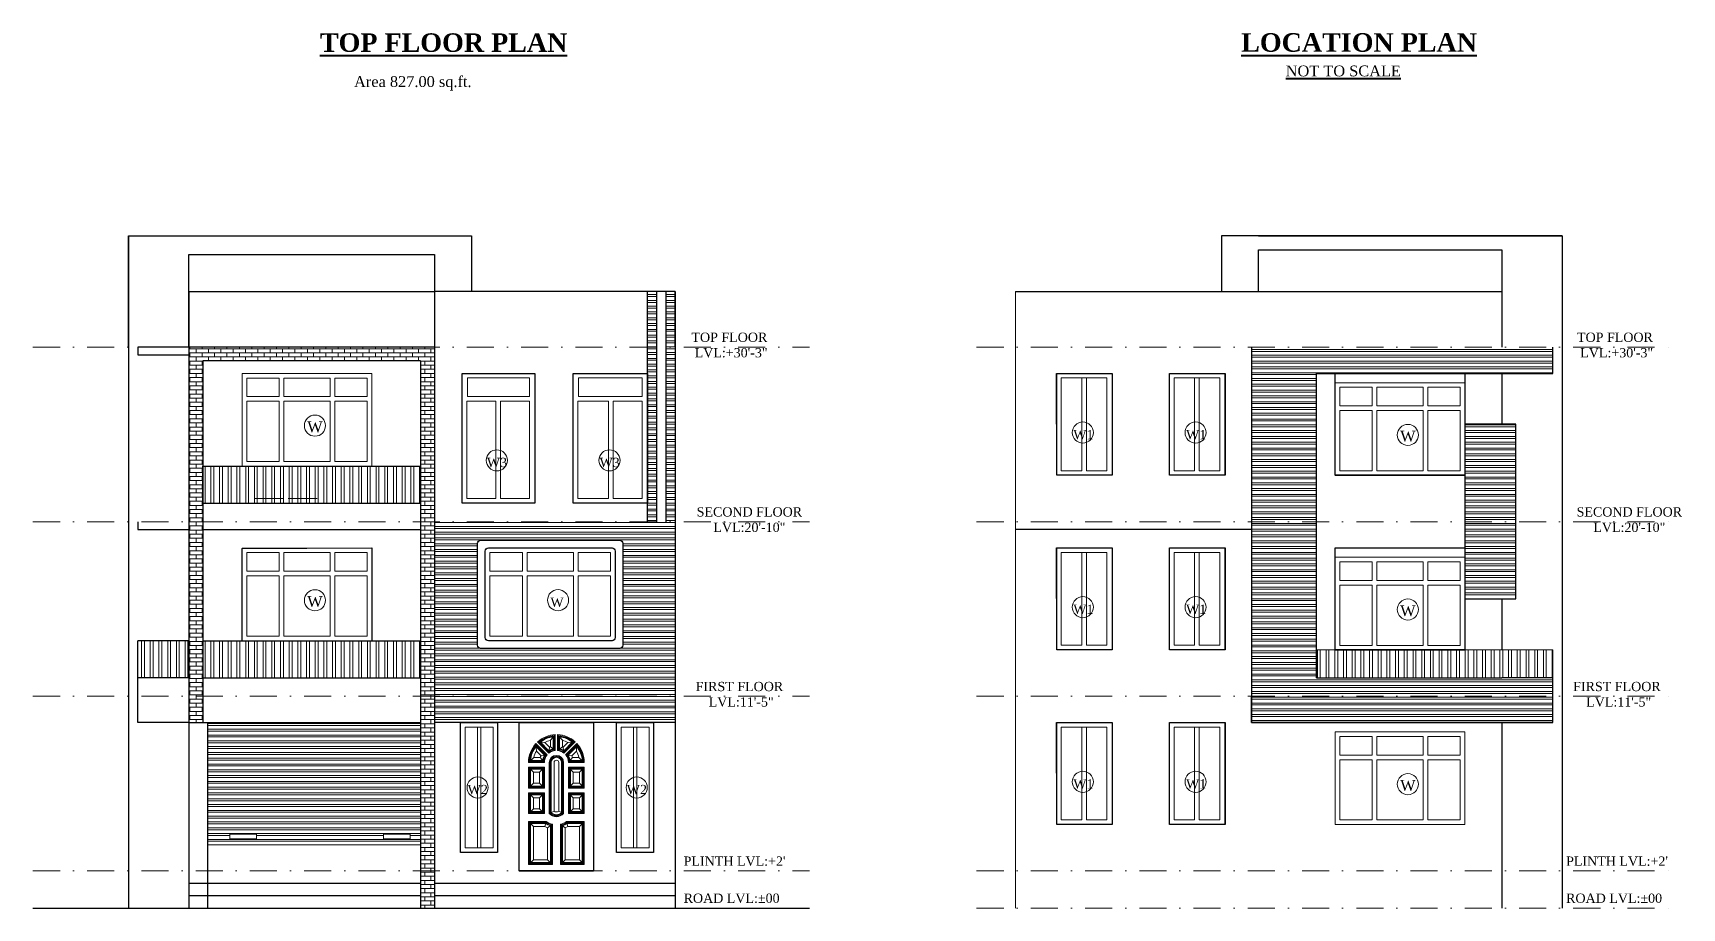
# Model space of a CAD drawing. Header units: inches. Extents: x 897 to 49934, y -34925 to -18564.
# Drawn here: x 18083 to 19150, y -24533 to -23966 of the extents above; entities that cross this region are included whole.
import ezdxf

# ---------------------------------------------------------------- set-up
doc = ezdxf.new("R2010")
doc.units = ezdxf.units.IN
doc.header["$LTSCALE"] = 35
doc.header["$MEASUREMENT"] = 0
doc.linetypes.add('DASHDOTX2', pattern=[2, 1, -0.5, 0, -0.5])
for name, color, linetype, lineweight in [('SES- Door&Window', 21, 'Continuous', 15), ('SES-CENTRE', 8, 'DASHDOTX2', 13), ('SES-DIMENSION', 142, 'Continuous', 13), ('SES-Elevation', 4, 'Continuous', 15), ('SES-HACTH', 8, 'Continuous', 13), ('SES-TEXT', 3, 'Continuous', 20), ('SES-TitleText', 7, 'Continuous', 40), ('SES-Wall Plan', 6, 'Continuous', 30)]:
    doc.layers.add(name, color=color, linetype=linetype, lineweight=lineweight)
doc.styles.add('7 INCH', font='times.ttf', dxfattribs={"height": 7})
doc.styles.add('SES-ARAIL', font='times.ttf', dxfattribs={"height": 6})
doc.styles.add('SES-Title Text', font='times.ttf', dxfattribs={"height": 10})
pattern_1 = [(180, (7445.0086, 4222.4483), (-7e-16, -3.75), []), (180, (7443.7586, 4223.6983), (-7e-16, -3.75), [])]
pattern_2 = [(180, (-991.215, 642.983), (-7e-16, -3.75), []), (180, (-992.465, 644.233), (-7e-16, -3.75), [])]

# ---------------------------------------------------------------- blocks, each defined once
blk = doc.blocks.new('w')
at = {"layer": 'SES-Elevation', "linetype": 'Continuous'}
blk.add_lwpolyline([(19209.8, -25311.3), (19293.8, -25311.3), (19293.8, -25251.3), (19209.8, -25251.3)], close=True, dxfattribs=at)
at = {"layer": 'SES-Elevation'}
blk.add_circle((19256.9, -25285.1), 6.83, dxfattribs=at)
at = {"layer": 'SES-HACTH', "linetype": 'Continuous'}
for p, q in [((19233.8, -25254.3), (19212.8, -25254.3)), ((19212.8, -25254.3), (19212.8, -25266.3)), ((19233.8, -25254.3), (19233.8, -25266.3)), ((19266.8, -25254.3), (19236.8, -25254.3)), ((19236.8, -25254.3), (19236.8, -25266.3)), ((19266.8, -25254.3), (19266.8, -25266.3)), ((19290.8, -25254.3), (19269.8, -25254.3)), ((19269.8, -25254.3), (19269.8, -25266.3)), ((19290.8, -25266.3), (19290.8, -25254.3)), ((19233.8, -25266.3), (19212.8, -25266.3)), ((19266.8, -25266.3), (19236.8, -25266.3)), ((19290.8, -25266.3), (19269.8, -25266.3)), ((19233.8, -25269.3), (19212.8, -25269.3)), ((19212.8, -25269.3), (19212.8, -25308.3)), ((19233.8, -25269.3), (19233.8, -25308.3)), ((19266.8, -25269.3), (19236.8, -25269.3)), ((19236.8, -25269.3), (19236.8, -25308.3)), ((19266.8, -25269.3), (19266.8, -25308.3)), ((19290.8, -25269.3), (19269.8, -25269.3)), ((19269.8, -25269.3), (19269.8, -25308.3)), ((19290.8, -25308.3), (19290.8, -25269.3)), ((19212.8, -25308.3), (19233.8, -25308.3)), ((19236.8, -25308.3), (19266.8, -25308.3)), ((19269.8, -25308.3), (19290.8, -25308.3))]:
    blk.add_line(p, q, dxfattribs=at)
at = {"layer": 'SES-TEXT', "ltscale": 2, "style": '7 INCH'}
blk.add_text('W', height=7, dxfattribs=at).set_placement((19251.9, -25289.4))
blk = doc.blocks.new('Puerta en elevacion con vidrio detallada')
for p, q in [((39.655, 35.906), (39.655, 34.045)), ((39.655, 35.906), (40.585, 35.906)), ((40.585, 34.045), (40.585, 35.905)), ((40.003, 35.501), (39.862, 35.643)), ((39.869, 35.549), (39.862, 35.643)), ((40.003, 35.501), (39.862, 35.642)), ((39.99, 35.5), (39.862, 35.628)), ((39.977, 35.499), (39.863, 35.613)), ((39.971, 35.498), (39.863, 35.605)), ((40.025, 35.522), (39.883, 35.664)), ((39.976, 35.657), (39.883, 35.664)), ((39.883, 35.664), (40.025, 35.522)), ((39.898, 35.663), (40.026, 35.535)), ((39.912, 35.662), (40.027, 35.548)), ((39.92, 35.662), (40.027, 35.554)), ((39.976, 35.657), (40.034, 35.599)), ((40.034, 35.599), (40.025, 35.522)), ((40.044, 35.685), (40.105, 35.755)), ((40.044, 35.603), (40.044, 35.685)), ((40.044, 35.603), (40.105, 35.555)), ((40.08, 35.576), (40.08, 35.728)), ((40.085, 35.572), (40.085, 35.734)), ((40.095, 35.564), (40.095, 35.745)), ((40.105, 35.555), (40.105, 35.756)), ((40.105, 35.555), (40.105, 35.755)), ((40.135, 35.555), (40.135, 35.756)), ((40.135, 35.555), (40.135, 35.756)), ((40.196, 35.685), (40.135, 35.755)), ((40.196, 35.603), (40.135, 35.555)), ((40.145, 35.564), (40.145, 35.745)), ((40.155, 35.572), (40.155, 35.734)), ((40.16, 35.576), (40.16, 35.728)), ((40.196, 35.603), (40.196, 35.685)), ((40.263, 35.657), (40.205, 35.599)), ((40.205, 35.599), (40.215, 35.522)), ((40.319, 35.662), (40.212, 35.554)), ((40.327, 35.662), (40.212, 35.548)), ((40.342, 35.663), (40.214, 35.535)), ((40.215, 35.522), (40.356, 35.664)), ((40.236, 35.501), (40.378, 35.643)), ((40.236, 35.501), (40.378, 35.643)), ((40.236, 35.501), (40.377, 35.642)), ((40.249, 35.5), (40.377, 35.628)), ((40.262, 35.499), (40.376, 35.613)), ((40.263, 35.657), (40.356, 35.664)), ((40.268, 35.498), (40.376, 35.605)), ((40.371, 35.549), (40.378, 35.643)), ((39.837, 35.467), (39.77, 35.406)), ((39.77, 35.406), (39.97, 35.406)), ((39.77, 35.406), (39.97, 35.406)), ((39.78, 35.416), (39.96, 35.416)), ((39.79, 35.426), (39.951, 35.426)), ((39.796, 35.431), (39.946, 35.431)), ((39.837, 35.467), (39.918, 35.467)), ((39.927, 35.491), (39.869, 35.549)), ((39.918, 35.467), (39.97, 35.406)), ((39.927, 35.491), (40.003, 35.501)), ((40.03, 35.406), (40.03, 34.766)), ((40.03, 35.406), (40.03, 34.766)), ((40.04, 35.406), (40.04, 34.77)), ((40.05, 35.406), (40.05, 34.774)), ((40.055, 35.406), (40.055, 34.776)), ((40.091, 35.406), (40.091, 34.794)), ((40.149, 34.794), (40.149, 35.406)), ((40.185, 34.776), (40.185, 35.406)), ((40.19, 34.774), (40.19, 35.406)), ((40.2, 34.77), (40.2, 35.406)), ((40.21, 35.406), (40.21, 34.766)), ((40.21, 34.766), (40.21, 35.406)), ((40.313, 35.491), (40.236, 35.501)), ((40.322, 35.467), (40.27, 35.406)), ((40.27, 35.406), (40.47, 35.406)), ((40.47, 35.406), (40.27, 35.406)), ((40.47, 35.406), (40.27, 35.406)), ((40.459, 35.416), (40.279, 35.416)), ((40.449, 35.426), (40.288, 35.426)), ((40.444, 35.431), (40.293, 35.431)), ((40.313, 35.491), (40.371, 35.549)), ((40.402, 35.467), (40.322, 35.467)), ((40.402, 35.467), (40.47, 35.406)), ((39.77, 35.346), (39.97, 35.346)), ((39.77, 35.346), (39.77, 35.086)), ((39.831, 35.285), (39.77, 35.346)), ((39.97, 35.346), (39.77, 35.346)), ((39.77, 35.086), (39.77, 35.346)), ((39.77, 35.346), (39.97, 35.346)), ((39.77, 35.086), (39.77, 35.346)), ((39.78, 35.336), (39.96, 35.336)), ((39.78, 35.096), (39.78, 35.336)), ((39.79, 35.326), (39.95, 35.326)), ((39.79, 35.106), (39.79, 35.326)), ((39.795, 35.321), (39.945, 35.321)), ((39.795, 35.111), (39.795, 35.321)), ((39.831, 35.285), (39.909, 35.285)), ((39.831, 35.147), (39.831, 35.285)), ((39.909, 35.285), (39.97, 35.346)), ((39.909, 35.285), (39.909, 35.147)), ((39.945, 35.321), (39.945, 35.111)), ((39.95, 35.326), (39.95, 35.106)), ((39.96, 35.336), (39.96, 35.096)), ((39.97, 35.346), (39.97, 35.086)), ((39.97, 35.346), (39.97, 35.086)), ((39.97, 35.346), (39.97, 35.086)), ((40.27, 35.346), (40.27, 35.086)), ((40.331, 35.285), (40.27, 35.346)), ((40.27, 35.346), (40.47, 35.346)), ((40.47, 35.346), (40.27, 35.346)), ((40.27, 35.346), (40.27, 35.086)), ((40.46, 35.336), (40.28, 35.336)), ((40.28, 35.336), (40.28, 35.096)), ((40.45, 35.326), (40.29, 35.326)), ((40.29, 35.326), (40.29, 35.106)), ((40.445, 35.321), (40.295, 35.321)), ((40.295, 35.321), (40.295, 35.111)), ((40.409, 35.285), (40.331, 35.285)), ((40.331, 35.285), (40.331, 35.147)), ((40.409, 35.285), (40.47, 35.346)), ((40.409, 35.147), (40.409, 35.285)), ((40.445, 35.111), (40.445, 35.321)), ((40.45, 35.106), (40.45, 35.326)), ((40.46, 35.096), (40.46, 35.336)), ((40.47, 35.086), (40.47, 35.346)), ((40.47, 35.086), (40.47, 35.346)), ((39.831, 35.147), (39.77, 35.086)), ((39.77, 35.086), (39.97, 35.086)), ((39.97, 35.086), (39.77, 35.086)), ((39.97, 35.086), (39.77, 35.086)), ((39.77, 35.026), (39.97, 35.026)), ((39.77, 35.026), (39.77, 34.766)), ((39.77, 34.766), (39.77, 35.026)), ((39.97, 35.026), (39.77, 35.026)), ((39.831, 34.965), (39.77, 35.026)), ((39.77, 35.026), (39.77, 34.766)), ((39.77, 35.026), (39.97, 35.026)), ((39.77, 35.026), (39.97, 35.026)), ((39.77, 34.766), (39.77, 35.026)), ((39.96, 35.096), (39.78, 35.096)), ((39.78, 35.016), (39.96, 35.016)), ((39.78, 34.776), (39.78, 35.016)), ((39.95, 35.106), (39.79, 35.106)), ((39.79, 35.006), (39.95, 35.006)), ((39.79, 34.786), (39.79, 35.006)), ((39.945, 35.111), (39.795, 35.111)), ((39.795, 35.001), (39.945, 35.001)), ((39.795, 34.791), (39.795, 35.001)), ((39.909, 35.147), (39.831, 35.147)), ((39.831, 34.965), (39.909, 34.965)), ((39.831, 34.827), (39.831, 34.965)), ((39.909, 35.147), (39.97, 35.086)), ((39.909, 34.965), (39.97, 35.026)), ((39.909, 34.965), (39.909, 34.827)), ((39.945, 35.001), (39.945, 34.791)), ((39.95, 35.006), (39.95, 34.786)), ((39.96, 35.016), (39.96, 34.776)), ((39.97, 35.026), (39.97, 34.766)), ((39.97, 35.026), (39.97, 34.766)), ((39.97, 35.026), (39.97, 34.766)), ((39.97, 35.026), (39.97, 34.766)), ((40.331, 35.147), (40.27, 35.086)), ((40.27, 35.086), (40.47, 35.086)), ((40.27, 35.086), (40.47, 35.086)), ((40.27, 35.026), (40.27, 34.766)), ((40.331, 34.965), (40.27, 35.026)), ((40.27, 35.026), (40.27, 34.766)), ((40.27, 35.026), (40.47, 35.026)), ((40.27, 35.026), (40.47, 35.026)), ((40.47, 35.026), (40.27, 35.026)), ((40.27, 35.026), (40.27, 34.766)), ((40.28, 35.096), (40.46, 35.096)), ((40.46, 35.016), (40.28, 35.016)), ((40.28, 35.016), (40.28, 34.776)), ((40.29, 35.106), (40.45, 35.106)), ((40.45, 35.006), (40.29, 35.006)), ((40.29, 35.006), (40.29, 34.786)), ((40.295, 35.111), (40.445, 35.111)), ((40.445, 35.001), (40.295, 35.001)), ((40.295, 35.001), (40.295, 34.791)), ((40.331, 35.147), (40.409, 35.147)), ((40.409, 34.965), (40.331, 34.965)), ((40.331, 34.965), (40.331, 34.827)), ((40.409, 35.147), (40.47, 35.086)), ((40.409, 34.965), (40.47, 35.026)), ((40.409, 34.827), (40.409, 34.965)), ((40.445, 34.791), (40.445, 35.001)), ((40.45, 34.786), (40.45, 35.006)), ((40.46, 34.776), (40.46, 35.016)), ((40.47, 34.766), (40.47, 35.026)), ((40.47, 34.766), (40.47, 35.026)), ((40.47, 34.766), (40.47, 35.026)), ((39.831, 34.827), (39.77, 34.766)), ((39.77, 34.766), (39.97, 34.766)), ((39.97, 34.766), (39.77, 34.766)), ((39.77, 34.766), (39.97, 34.766)), ((39.97, 34.766), (39.77, 34.766)), ((39.96, 34.776), (39.78, 34.776)), ((39.95, 34.786), (39.79, 34.786)), ((39.945, 34.791), (39.795, 34.791)), ((39.909, 34.827), (39.831, 34.827)), ((39.909, 34.827), (39.97, 34.766)), ((40.03, 34.766), (40.091, 34.794)), ((40.21, 34.766), (40.149, 34.794)), ((40.331, 34.827), (40.27, 34.766)), ((40.27, 34.766), (40.47, 34.766)), ((40.27, 34.766), (40.47, 34.766)), ((40.27, 34.766), (40.47, 34.766)), ((40.28, 34.776), (40.46, 34.776)), ((40.29, 34.786), (40.45, 34.786)), ((40.295, 34.791), (40.445, 34.791)), ((40.331, 34.827), (40.409, 34.827)), ((40.409, 34.827), (40.47, 34.766)), ((39.77, 34.666), (39.77, 34.126)), ((39.77, 34.666), (39.993, 34.666)), ((39.831, 34.605), (39.77, 34.666)), ((39.993, 34.666), (39.77, 34.666)), ((39.77, 34.666), (39.77, 34.126)), ((39.99, 34.656), (39.78, 34.656)), ((39.78, 34.656), (39.78, 34.136)), ((39.987, 34.646), (39.79, 34.646)), ((39.79, 34.646), (39.79, 34.146)), ((39.985, 34.641), (39.795, 34.641)), ((39.795, 34.641), (39.795, 34.151)), ((39.975, 34.605), (39.831, 34.605)), ((39.831, 34.605), (39.831, 34.187)), ((39.975, 34.605), (39.993, 34.666)), ((40.009, 34.587), (40.07, 34.631)), ((40.009, 34.187), (40.009, 34.587)), ((40.045, 34.151), (40.045, 34.612)), ((40.05, 34.146), (40.05, 34.616)), ((40.06, 34.136), (40.06, 34.624)), ((40.07, 34.631), (40.07, 34.126)), ((40.07, 34.126), (40.07, 34.631)), ((40.17, 34.631), (40.17, 34.126)), ((40.231, 34.587), (40.17, 34.631)), ((40.17, 34.631), (40.17, 34.126)), ((40.17, 34.126), (40.17, 34.631)), ((40.18, 34.136), (40.18, 34.624)), ((40.19, 34.146), (40.19, 34.616)), ((40.195, 34.151), (40.195, 34.612)), ((40.231, 34.187), (40.231, 34.587)), ((40.264, 34.605), (40.246, 34.666)), ((40.246, 34.666), (40.47, 34.666)), ((40.47, 34.666), (40.246, 34.666)), ((40.246, 34.666), (40.47, 34.666)), ((40.25, 34.656), (40.46, 34.656)), ((40.253, 34.646), (40.45, 34.646)), ((40.254, 34.641), (40.445, 34.641)), ((40.264, 34.605), (40.409, 34.605)), ((40.409, 34.605), (40.47, 34.666)), ((40.409, 34.605), (40.409, 34.187)), ((40.445, 34.641), (40.445, 34.151)), ((40.45, 34.646), (40.45, 34.146)), ((40.46, 34.656), (40.46, 34.136)), ((40.47, 34.126), (40.47, 34.666)), ((40.47, 34.666), (40.47, 34.126)), ((40.47, 34.666), (40.47, 34.126)), ((39.831, 34.187), (39.77, 34.126)), ((39.77, 34.126), (40.07, 34.126)), ((39.77, 34.126), (40.07, 34.126)), ((39.78, 34.136), (40.06, 34.136)), ((39.79, 34.146), (40.05, 34.146)), ((39.795, 34.151), (40.045, 34.151)), ((39.831, 34.187), (40.009, 34.187)), ((40.009, 34.187), (40.07, 34.126)), ((40.231, 34.187), (40.17, 34.126)), ((40.17, 34.126), (40.47, 34.126)), ((40.47, 34.126), (40.17, 34.126)), ((40.47, 34.126), (40.17, 34.126)), ((40.46, 34.136), (40.18, 34.136)), ((40.45, 34.146), (40.19, 34.146)), ((40.445, 34.151), (40.195, 34.151)), ((40.409, 34.187), (40.231, 34.187)), ((40.409, 34.187), (40.47, 34.126)), ((39.655, 34.045), (40.585, 34.045))]:
    blk.add_line(p, q)
for centre, radius, start, end in [((40.12, 35.406), 0.35, 137.4563, 180), ((40.12, 35.406), 0.35, 137.4563, 180), ((40.12, 35.406), 0.34, 139.2167, 178.3146), ((40.12, 35.406), 0.33, 141.0883, 176.5254), ((40.12, 35.406), 0.325, 142.0697, 175.5883), ((40.12, 35.406), 0.35, 92.4563, 132.5437), ((40.12, 35.406), 0.35, 92.4563, 132.5437), ((40.12, 35.406), 0.34, 94.2167, 130.7833), ((40.12, 35.406), 0.33, 96.0883, 128.9117), ((40.12, 35.406), 0.325, 97.0697, 127.9303), ((40.12, 35.406), 0.289, 105.2467, 119.7533), ((40.12, 35.406), 0.175, 103.213, 121.787), ((40.12, 35.406), 0.17, 101.8812, 123.1188), ((40.12, 35.406), 0.211, 111.1118, 113.8882), ((40.12, 35.406), 0.35, 47.4563, 87.5437), ((40.12, 35.406), 0.35, 47.4563, 87.5437), ((40.12, 35.406), 0.34, 49.2167, 85.7833), ((40.12, 35.406), 0.33, 51.0883, 83.9117), ((40.12, 35.406), 0.17, 56.8812, 78.1188), ((40.12, 35.406), 0.325, 52.0697, 82.9303), ((40.12, 35.406), 0.175, 58.213, 76.787), ((40.12, 35.406), 0.289, 60.2467, 74.7533), ((40.12, 35.406), 0.211, 66.1118, 68.8882), ((40.12, 35.406), 0.33, 3.4746, 38.9117), ((40.12, 35.406), 0.325, 4.4117, 37.9303), ((40.12, 35.406), 0.35, 0, 42.5437), ((40.12, 35.406), 0.35, 0, 42.5437), ((40.12, 35.406), 0.35, 0, 42.5437), ((40.12, 35.406), 0.34, 1.6854, 40.7833), ((40.12, 35.406), 0.289, 150.2467, 167.8148), ((40.12, 35.406), 0.211, 156.1118, 163.1959), ((40.12, 35.406), 0.175, 148.213, 171.7868), ((40.12, 35.406), 0.17, 146.8812, 173.2437), ((40.12, 35.406), 0.16, 143.9893, 176.4167), ((40.12, 35.406), 0.15, 140.7392, 180), ((40.12, 35.406), 0.15, 140.7392, 180), ((40.12, 35.406), 0.15, 95.7392, 129.2608), ((40.12, 35.406), 0.15, 95.7392, 129.2608), ((40.12, 35.406), 0.16, 98.9893, 126.0107), ((40.12, 35.406), 0.09, 0, 180), ((40.12, 35.406), 0.09, 0, 180), ((40.12, 35.406), 0.08, 0, 180), ((40.12, 35.406), 0.07, 0, 180), ((40.12, 35.406), 0.065, 0, 180), ((40.12, 35.406), 0.029, 0, 180), ((40.12, 35.406), 0.15, 50.7392, 84.2608), ((40.12, 35.406), 0.16, 53.9893, 81.0107), ((40.12, 35.406), 0.15, 0, 39.2608), ((40.12, 35.406), 0.15, 0, 39.2608), ((40.12, 35.406), 0.15, 0, 39.2608), ((40.12, 35.406), 0.16, 3.5833, 36.0107), ((40.12, 35.406), 0.17, 6.7563, 33.1188), ((40.12, 35.406), 0.175, 8.2132, 31.787), ((40.12, 35.406), 0.211, 16.8041, 23.8882), ((40.12, 35.406), 0.289, 12.1852, 29.7533), ((40.12, 34.847), 0.121, 222.075, 317.925), ((40.12, 34.847), 0.121, 222.075, 317.925), ((40.12, 34.847), 0.111, 224.0197, 315.9803), ((40.12, 34.847), 0.101, 226.2623, 313.7377), ((40.12, 34.847), 0.0962, 227.5206, 312.4794), ((40.12, 34.847), 0.0602, 241.2278, 298.7722), ((40.12, 34.847), 0.282, 239.1242, 246.842), ((40.12, 34.847), 0.246, 236.8837, 252.2678), ((40.12, 34.847), 0.241, 236.5323, 253.1327), ((40.12, 34.847), 0.231, 235.7945, 254.962), ((40.12, 34.847), 0.221, 235.0057, 256.939), ((40.12, 34.847), 0.221, 235.0057, 256.939), ((40.12, 34.847), 0.221, 283.061, 304.9943), ((40.12, 34.847), 0.221, 283.061, 304.9943), ((40.12, 34.847), 0.221, 283.061, 304.9943), ((40.12, 34.847), 0.231, 285.038, 304.2055), ((40.12, 34.847), 0.241, 286.8673, 303.4677), ((40.12, 34.847), 0.246, 287.7322, 303.1163), ((40.12, 34.847), 0.282, 293.158, 300.8758)]:
    blk.add_arc(centre, radius, start, end)

msp = doc.modelspace()

# ---------------------------------------------------------------- hatches: boundary and pattern name
at = {"layer": 'SES-DIMENSION', "linetype": 'ByBlock'}
h = msp.add_hatch(dxfattribs=at)
h.set_pattern_fill('ANSI32', color=256, scale=15, angle=45)
h.set_pattern_definition([(90, (11183.9914, 5062.272), (-5.625, 9e-16), []), (90, (11185.8664, 5064.147), (-5.625, 9e-16), [])])
h.paths.add_polyline_path([(18333.98, -24270.71), (18333.98, -24246.71), (18193.09, -24246.71), (18193.09, -24270.71)])
h = msp.add_hatch(dxfattribs=at)
h.set_pattern_fill('ANSI32', color=256, scale=15, angle=45)
h.set_pattern_definition([(90, (10430.403, 276.711), (-5.625, 0), []), (90, (10432.278, 278.586), (-5.625, 0), [])])
h.paths.add_polyline_path([(18184.09, -24383.71), (18184.09, -24359.71), (18151.09, -24359.71), (18151.09, -24383.71)])
h = msp.add_hatch(dxfattribs=at)
h.set_pattern_fill('ANSI32', color=256, scale=15, angle=45)
h.set_pattern_definition([(90, (11183.9914, 4949.272), (-5.625, 9e-16), []), (90, (11185.8664, 4951.147), (-5.625, 9e-16), [])])
h.paths.add_polyline_path([(18333.98, -24383.71), (18333.98, -24359.71), (18193.09, -24359.71), (18193.09, -24383.71)])
h = msp.add_hatch(dxfattribs=at)
h.set_pattern_fill('ANSI32', color=256, scale=15, angle=45)
h.set_pattern_definition([(90, (7445.0086, 4222.4483), (-5.625, 9e-16), []), (90, (7446.8836, 4224.3233), (-5.625, 9e-16), [])])
h.paths.add_polyline_path([(18913.85, -24365.71), (18913.85, -24383.71), (19033.74, -24383.71), (19066.74, -24383.71), (19066.74, -24365.71)])
at = {"layer": 'SES-HACTH', "linetype": 'ByBlock'}
h = msp.add_hatch(dxfattribs=at)
h.set_pattern_fill('ANSI32', color=9, scale=10, angle=135)
h.set_pattern_definition(pattern_2)
h.paths.add_polyline_path([(18486.87, -24133.71), (18480.87, -24133.71), (18480.87, -24169.71), (18486.87, -24169.71)])
h.paths.add_polyline_path([(18486.87, -24169.71), (18480.87, -24169.71), (18480.87, -24282.71), (18486.87, -24282.71)])
h.paths.add_polyline_path([(18498.87, -24169.71), (18492.87, -24169.71), (18492.87, -24282.71), (18498.87, -24282.71)])
h.paths.add_polyline_path([(18498.87, -24133.71), (18492.87, -24133.71), (18492.87, -24169.71), (18498.87, -24169.71)])
at = {"layer": 'SES-HACTH', "linetype": 'ByBlock', "true_color": 0xf7abae}
h = msp.add_hatch(dxfattribs=at)
h.set_pattern_fill('AR-BRSTD', color=241)
h.set_pattern_definition([(0, (-991.215, 642.983), (0, 2.667), []), (90, (-991.215, 642.983), (-4, 2.667), [2.667, -2.667])])
h.paths.add_polyline_path([(18193.09, -24395.71), (18184.09, -24395.71), (18184.09, -24412.71), (18193.09, -24412.71)])
h.paths.add_polyline_path([(18193.09, -24287.71), (18193.09, -24282.71), (18184.09, -24282.71), (18184.09, -24395.71), (18193.09, -24395.71)])
h.paths.add_polyline_path([(18193.09, -24178.71), (18333.98, -24178.71), (18333.98, -24270.71), (18333.98, -24282.71), (18342.98, -24282.71), (18342.98, -24169.71), (18184.09, -24169.71), (18184.09, -24282.71), (18193.09, -24282.71)])
h.paths.add_polyline_path([(18342.98, -24282.71), (18333.98, -24282.71), (18333.98, -24395.71), (18342.98, -24395.71)])
h.paths.add_polyline_path([(18342.98, -24395.71), (18333.98, -24395.71), (18333.98, -24412.71), (18333.98, -24508.71), (18342.98, -24508.71)])
h.paths.add_polyline_path([(18342.98, -24508.71), (18333.98, -24508.71), (18333.98, -24532.71), (18342.98, -24532.71)])
at = {"layer": 'SES-HACTH', "linetype": 'ByBlock'}
h = msp.add_hatch(dxfattribs=at)
h.set_pattern_fill('ANSI32', color=9, scale=10, angle=135)
h.set_pattern_definition(pattern_1)
h.paths.add_polyline_path([(18913.85, -24282.71), (18871.85, -24282.71), (18871.85, -24395.71), (19066.74, -24395.71), (19066.74, -24383.71), (19033.74, -24383.71), (18913.85, -24383.71)])
h.paths.add_polyline_path([(19066.74, -24395.71), (18871.85, -24395.71), (18871.85, -24412.71), (19066.74, -24412.71)])
h.paths.add_polyline_path([(18913.85, -24186.71), (19066.74, -24186.71), (19066.74, -24169.71), (19033.74, -24169.71), (18871.85, -24169.71), (18871.85, -24282.71), (18913.85, -24282.71)])
h = msp.add_hatch(dxfattribs=at)
h.set_pattern_fill('ANSI32', color=9, scale=10, angle=135)
h.set_pattern_definition(pattern_1)
h.paths.add_polyline_path([(19009.79, -24282.71), (19009.79, -24332.71), (19033.74, -24332.71), (19042.74, -24332.71), (19042.74, -24282.71)])
h.paths.add_polyline_path([(19042.74, -24219.71), (19009.79, -24219.71), (19009.79, -24282.71), (19042.74, -24282.71)])
h = msp.add_hatch(dxfattribs=at)
h.set_pattern_fill('ANSI32', color=9, scale=10, angle=135)
h.set_pattern_definition(pattern_2)
h.paths.add_polyline_path([(18498.87, -24282.71), (18342.98, -24282.71), (18342.98, -24395.71), (18498.87, -24395.71)])
edge = h.paths.add_edge_path(flags=16)
edge.add_arc((18462.93, -24362.71), 2, -90, 0, ccw=False)
edge.add_line((18462.93, -24364.71), (18372.93, -24364.71))
edge.add_arc((18372.93, -24362.71), 2, 180, 270, ccw=False)
edge.add_line((18370.93, -24362.71), (18370.93, -24296.71))
edge.add_arc((18372.93, -24296.71), 2, 90, 180, ccw=False)
edge.add_line((18372.93, -24294.71), (18462.93, -24294.71))
edge.add_arc((18462.93, -24296.71), 2, 0, 90, ccw=False)
edge.add_line((18464.93, -24296.71), (18464.93, -24362.71))
edge = h.paths.add_edge_path(flags=0)
edge.add_arc((18457.93, -24357.71), 2, -90, 0, ccw=False)
edge.add_line((18457.93, -24359.71), (18377.93, -24359.71))
edge.add_arc((18377.93, -24357.71), 2, 180, 270, ccw=False)
edge.add_line((18375.93, -24357.71), (18375.93, -24301.71))
edge.add_arc((18377.93, -24301.71), 2, 90, 180, ccw=False)
edge.add_line((18377.93, -24299.71), (18457.93, -24299.71))
edge.add_arc((18457.93, -24301.71), 2, 0, 90, ccw=False)
edge.add_line((18459.93, -24301.71), (18459.93, -24357.71))
h.paths.add_polyline_path([(18456.93, -24314.71), (18435.93, -24314.71), (18435.93, -24302.71), (18456.93, -24302.71)], flags=0)
h.paths.add_polyline_path([(18456.93, -24317.71), (18456.93, -24356.71), (18435.93, -24356.71), (18435.93, -24317.71)], flags=0)
h.paths.add_polyline_path([(18432.93, -24314.71), (18402.93, -24314.71), (18402.93, -24302.71), (18432.93, -24302.71)], flags=0)
h.paths.add_polyline_path([(18432.93, -24317.71), (18432.93, -24356.71), (18402.93, -24356.71), (18402.93, -24317.71)], flags=0)
edge = h.paths.add_edge_path(flags=0)
edge.add_arc((18423.03, -24333.52), 6.83, 0, 360)
h.paths.add_polyline_path([(18399.93, -24314.71), (18378.93, -24314.71), (18378.93, -24302.71), (18399.93, -24302.71)], flags=0)
h.paths.add_polyline_path([(18399.93, -24317.71), (18399.93, -24356.71), (18378.93, -24356.71), (18378.93, -24317.71)], flags=0)
h.paths.add_polyline_path([(18498.87, -24395.71), (18342.98, -24395.71), (18342.98, -24412.71), (18498.87, -24412.71)])
h.paths.add_polyline_path([(18416.3, -24339.75), (18429.56, -24339.75), (18429.56, -24329.25), (18416.3, -24329.25)], flags=0)
h = msp.add_hatch(dxfattribs=at)
h.set_pattern_fill('ANSI32', color=256, scale=10, angle=135)
h.set_pattern_definition(pattern_2)
h.paths.add_polyline_path([(18333.98, -24491.82), (18333.98, -24412.71), (18196.09, -24412.71), (18196.09, -24491.82)])
h.paths.add_polyline_path([(18227.88, -24485.02), (18227.88, -24487.88), (18210.59, -24487.88), (18210.59, -24485.02)], flags=16)
h.paths.add_polyline_path([(18310.1, -24485.02), (18327.39, -24485.02), (18327.39, -24487.88), (18310.1, -24487.88)], flags=16)

# ---------------------------------------------------------------- linework, layer by layer
at = {"layer": 'SES-CENTRE', "ltscale": 0.5}
for p, q in [((18083.24, -24169.71), (18585.82, -24169.71)), ((18693.89, -24169.71), (19147.79, -24169.71)), ((18083.24, -24282.71), (18585.82, -24282.71)), ((18693.89, -24282.71), (19147.79, -24282.71)), ((18083.24, -24395.71), (18585.82, -24395.71)), ((18693.89, -24395.71), (19147.79, -24395.71)), ((18083.24, -24508.71), (18585.82, -24508.71)), ((18693.89, -24508.71), (19147.79, -24508.71)), ((18693.89, -24532.71), (19147.79, -24532.71))]:
    msp.add_line(p, q, dxfattribs=at)
at = {"layer": 'SES-Elevation', "linetype": 'Continuous'}
for points in [[(18360.98, -24270.71), (18407.98, -24270.71), (18407.98, -24186.71), (18360.98, -24186.71)], [(18432.87, -24270.71), (18480.87, -24270.71), (18480.87, -24186.71), (18432.87, -24186.71)], [(18818.63, -24252.71), (18854.63, -24252.71), (18854.63, -24186.71), (18818.63, -24186.71)], [(18745.68, -24478.71), (18781.68, -24478.71), (18781.68, -24412.71), (18745.68, -24412.71)], [(18818.63, -24478.71), (18854.63, -24478.71), (18854.63, -24412.71), (18818.63, -24412.71)]]:
    msp.add_lwpolyline(points, close=True, dxfattribs=at)
at = {"layer": 'SES-Elevation'}
msp.add_lwpolyline([(18745.68, -24186.71), (18781.68, -24186.71), (18781.68, -24252.71), (18745.68, -24252.71)], close=True, dxfattribs=at)
at = {"layer": 'SES-Elevation', "linetype": 'Continuous'}
for points in [[(18375.93, -24301.71), (18375.93, -24357.71)], [(18457.93, -24299.71), (18377.93, -24299.71)], [(18459.93, -24357.71), (18459.93, -24301.71)], [(18377.93, -24359.71), (18457.93, -24359.71)]]:
    msp.add_lwpolyline(points, dxfattribs=at)
at = {"layer": 'SES-Elevation'}
for centre in [(18762.6, -24225.03), (18835.55, -24225.03), (18383.41, -24243.03), (18456.3, -24243.03), (18423.03, -24333.52), (18762.6, -24338.03), (18835.55, -24338.03), (18762.6, -24451.03), (18835.55, -24451.03), (18370.95, -24454.71), (18473.9, -24454.71)]:
    msp.add_circle(centre, 6.83, dxfattribs=at)
at = {"layer": 'SES-HACTH', "linetype": 'ByBlock'}
for p, q in [((18718.96, -24133.71), (18718.96, -24532.71)), ((19066.74, -24365.71), (18913.85, -24365.71)), ((19066.74, -24383.71), (19066.74, -24365.71)), ((18196.09, -24491.82), (18333.98, -24491.82))]:
    msp.add_line(p, q, dxfattribs=at)
at = {"layer": 'SES-HACTH', "linetype": 'Continuous'}
for p, q in [((18404.54, -24189.71), (18364.35, -24189.71)), ((18364.35, -24189.71), (18364.35, -24201.71)), ((18404.54, -24189.71), (18404.54, -24201.71)), ((18477.43, -24189.71), (18436.24, -24189.71)), ((18436.24, -24189.71), (18436.24, -24201.71)), ((18477.43, -24189.71), (18477.43, -24201.71)), ((18778.24, -24189.71), (18748.68, -24189.71)), ((18748.68, -24189.71), (18748.68, -24249.71)), ((18761.9, -24189.71), (18761.9, -24249.71)), ((18764.9, -24189.71), (18764.9, -24249.71)), ((18778.24, -24189.71), (18778.24, -24249.71)), ((18851.19, -24189.71), (18821.63, -24189.71)), ((18821.63, -24189.71), (18821.63, -24249.71)), ((18834.84, -24189.71), (18834.84, -24249.71)), ((18837.84, -24189.71), (18837.84, -24249.71)), ((18851.19, -24189.71), (18851.19, -24249.71)), ((18404.54, -24201.71), (18364.35, -24201.71)), ((18477.43, -24201.71), (18436.24, -24201.71)), ((18382.7, -24204.71), (18363.98, -24204.71)), ((18363.98, -24204.71), (18363.98, -24267.71)), ((18382.7, -24204.71), (18382.7, -24267.71)), ((18404.54, -24204.71), (18385.7, -24204.71)), ((18385.7, -24204.71), (18385.7, -24267.71)), ((18404.54, -24204.71), (18404.54, -24267.71)), ((18455.59, -24204.71), (18435.87, -24204.71)), ((18435.87, -24204.71), (18435.87, -24267.71)), ((18455.59, -24204.71), (18455.59, -24267.71)), ((18477.43, -24204.71), (18458.59, -24204.71)), ((18458.59, -24204.71), (18458.59, -24267.71)), ((18477.43, -24204.71), (18477.43, -24267.71)), ((18748.68, -24249.71), (18761.9, -24249.71)), ((18764.9, -24249.71), (18778.24, -24249.71)), ((18821.63, -24249.71), (18834.84, -24249.71)), ((18837.84, -24249.71), (18851.19, -24249.71)), ((18226.55, -24267.71), (18245.27, -24267.71)), ((18248.27, -24267.71), (18267.12, -24267.71)), ((18363.98, -24267.71), (18382.7, -24267.71)), ((18385.7, -24267.71), (18404.54, -24267.71)), ((18435.87, -24267.71), (18455.59, -24267.71)), ((18458.59, -24267.71), (18477.43, -24267.71)), ((18399.93, -24302.71), (18378.93, -24302.71)), ((18378.93, -24302.71), (18378.93, -24314.71)), ((18399.93, -24302.71), (18399.93, -24314.71)), ((18432.93, -24302.71), (18402.93, -24302.71)), ((18402.93, -24302.71), (18402.93, -24314.71)), ((18432.93, -24302.71), (18432.93, -24314.71)), ((18456.93, -24302.71), (18435.93, -24302.71)), ((18435.93, -24302.71), (18435.93, -24314.71)), ((18456.93, -24314.71), (18456.93, -24302.71)), ((18778.24, -24302.71), (18748.68, -24302.71)), ((18748.68, -24302.71), (18748.68, -24362.71)), ((18761.9, -24302.71), (18761.9, -24362.71)), ((18764.9, -24302.71), (18764.9, -24362.71)), ((18778.24, -24302.71), (18778.24, -24362.71)), ((18851.19, -24302.71), (18821.63, -24302.71)), ((18821.63, -24302.71), (18821.63, -24362.71)), ((18834.84, -24302.71), (18834.84, -24362.71)), ((18837.84, -24302.71), (18837.84, -24362.71)), ((18851.19, -24302.71), (18851.19, -24362.71)), ((18399.93, -24314.71), (18378.93, -24314.71)), ((18399.93, -24317.71), (18378.93, -24317.71)), ((18378.93, -24317.71), (18378.93, -24356.71)), ((18399.93, -24317.71), (18399.93, -24356.71)), ((18432.93, -24314.71), (18402.93, -24314.71)), ((18432.93, -24317.71), (18402.93, -24317.71)), ((18402.93, -24317.71), (18402.93, -24356.71)), ((18432.93, -24317.71), (18432.93, -24356.71)), ((18456.93, -24314.71), (18435.93, -24314.71)), ((18456.93, -24317.71), (18435.93, -24317.71)), ((18435.93, -24317.71), (18435.93, -24356.71)), ((18456.93, -24356.71), (18456.93, -24317.71)), ((18378.93, -24356.71), (18399.93, -24356.71)), ((18402.93, -24356.71), (18432.93, -24356.71)), ((18435.93, -24356.71), (18456.93, -24356.71)), ((18748.68, -24362.71), (18761.9, -24362.71)), ((18764.9, -24362.71), (18778.24, -24362.71)), ((18821.63, -24362.71), (18834.84, -24362.71)), ((18837.84, -24362.71), (18851.19, -24362.71)), ((18778.24, -24415.71), (18748.68, -24415.71)), ((18748.68, -24415.71), (18748.68, -24475.71)), ((18761.9, -24415.71), (18761.9, -24475.71)), ((18764.9, -24415.71), (18764.9, -24475.71)), ((18778.24, -24415.71), (18778.24, -24475.71)), ((18851.19, -24415.71), (18821.63, -24415.71)), ((18821.63, -24415.71), (18821.63, -24475.71)), ((18834.84, -24415.71), (18834.84, -24475.71)), ((18837.84, -24415.71), (18837.84, -24475.71)), ((18851.19, -24415.71), (18851.19, -24475.71)), ((18748.68, -24475.71), (18761.9, -24475.71)), ((18764.9, -24475.71), (18778.24, -24475.71)), ((18821.63, -24475.71), (18834.84, -24475.71)), ((18837.84, -24475.71), (18851.19, -24475.71))]:
    msp.add_line(p, q, dxfattribs=at)
for points in [[(18362.98, -24415.71), (18380.93, -24415.71), (18380.93, -24493.71), (18362.98, -24493.71)], [(18463.93, -24415.71), (18481.87, -24415.71), (18481.87, -24493.71), (18463.93, -24493.71)]]:
    msp.add_lwpolyline(points, close=True, dxfattribs=at)
at = {"layer": 'SES-HACTH', "linetype": 'ByBlock'}
for points in [[(18370.95, -24415.71), (18370.95, -24493.71)], [(18372.95, -24415.71), (18372.95, -24493.71)], [(18471.9, -24415.71), (18471.9, -24493.71)], [(18473.9, -24415.71), (18473.9, -24493.71)]]:
    msp.add_lwpolyline(points, dxfattribs=at)
for points in [[(18210.59, -24485.02), (18227.88, -24485.02), (18227.88, -24487.88), (18210.59, -24487.88)], [(18310.1, -24485.02), (18327.39, -24485.02), (18327.39, -24487.88), (18310.1, -24487.88)]]:
    msp.add_lwpolyline(points, close=True, dxfattribs=at)
at = {"layer": 'SES-Wall Plan', "linetype": 'ByBlock'}
for p, q in [((18145.09, -24097.71), (18145.09, -24532.71)), ((19072.74, -24097.71), (18852.35, -24097.71)), ((18852.35, -24097.71), (18852.35, -24133.71)), ((19072.74, -24097.71), (19072.74, -24532.71)), ((18184.09, -24133.71), (18184.09, -24109.71)), ((18342.98, -24109.71), (18342.98, -24532.71)), ((18876.35, -24133.71), (18876.35, -24106.71)), ((19033.74, -24106.71), (19033.74, -24169.71)), ((18184.09, -24133.71), (18184.09, -24532.71)), ((18480.87, -24282.71), (18480.87, -24133.71)), ((18486.87, -24282.71), (18486.87, -24133.71)), ((18492.87, -24282.71), (18492.87, -24133.71)), ((18498.87, -24133.71), (18498.87, -24532.71)), ((18718.96, -24133.71), (19033.74, -24133.71)), ((18184.09, -24169.71), (18184.09, -24412.71)), ((18871.85, -24169.71), (18871.85, -24412.71)), ((19066.74, -24186.71), (19066.74, -24169.71)), ((18193.09, -24178.71), (18193.09, -24412.71)), ((18333.98, -24178.71), (18333.98, -24532.71)), ((18913.85, -24186.71), (19066.74, -24186.71)), ((18913.85, -24383.71), (18913.85, -24186.71)), ((19033.74, -24186.71), (19033.74, -24219.71)), ((19042.74, -24219.71), (19009.79, -24219.71)), ((19009.79, -24219.71), (19009.79, -24332.71)), ((19042.74, -24332.71), (19042.74, -24219.71)), ((18151.09, -24282.71), (18151.09, -24287.71)), ((18151.09, -24287.71), (18184.09, -24287.71)), ((18193.09, -24287.71), (18333.98, -24287.71)), ((18871.85, -24287.71), (18718.96, -24287.71)), ((19009.79, -24332.71), (19033.74, -24332.71)), ((19033.74, -24332.71), (19033.74, -24365.71)), ((19033.74, -24332.71), (19042.74, -24332.71)), ((18184.09, -24383.71), (18151.09, -24383.71)), ((18913.85, -24383.71), (19033.74, -24383.71)), ((18184.09, -24412.71), (18333.98, -24412.71)), ((18196.09, -24412.71), (18196.09, -24532.71)), ((18871.85, -24412.71), (19066.74, -24412.71)), ((19033.74, -24412.71), (19033.74, -24532.71)), ((18184.09, -24516.71), (18333.98, -24516.71)), ((18342.98, -24516.71), (18498.87, -24516.71)), ((18184.09, -24524.71), (18333.98, -24524.71)), ((18342.98, -24524.71), (18498.87, -24524.71)), ((18083.24, -24532.71), (18585.82, -24532.71))]:
    msp.add_line(p, q, dxfattribs=at)
for points in [[(18145.09, -24169.71), (18145.09, -24097.71)], [(18145.09, -24097.71), (18366.98, -24097.71), (18366.98, -24133.71)], [(18876.35, -24097.71), (19072.74, -24097.71)], [(18184.09, -24109.71), (18342.98, -24109.71), (18342.98, -24133.71)], [(18876.35, -24106.71), (19033.74, -24106.71)], [(18184.09, -24169.71), (18184.09, -24133.71), (18342.98, -24133.71)], [(18498.87, -24169.71), (18498.87, -24133.71), (18342.98, -24133.71), (18342.98, -24169.71)], [(18184.09, -24169.71), (18151.09, -24169.71), (18151.09, -24174.71), (18184.09, -24174.71)], [(18342.98, -24169.71), (18184.09, -24169.71)], [(18333.98, -24178.71), (18193.09, -24178.71)], [(18193.09, -24270.71), (18193.09, -24246.71), (18333.98, -24246.71), (18333.98, -24270.71)], [(18193.09, -24246.71), (18333.98, -24246.71)], [(18193.09, -24270.71), (18333.98, -24270.71)], [(18218.54, -24359.96), (18218.54, -24299.96), (18302.54, -24299.71), (18302.54, -24359.71)], [(18184.09, -24359.71), (18151.09, -24359.71)], [(18151.09, -24400.71), (18151.09, -24359.71)], [(18193.09, -24359.71), (18333.98, -24359.71)], [(18193.09, -24383.71), (18333.98, -24383.71)], [(19066.74, -24412.71), (19066.74, -24383.71), (19033.74, -24383.71)], [(18184.09, -24412.71), (18151.09, -24412.71), (18151.09, -24400.71)], [(18871.85, -24412.71), (18871.85, -24395.71)], [(18333.98, -24412.71), (18333.98, -24508.71)], [(18498.87, -24412.71), (18342.98, -24412.71)]]:
    msp.add_lwpolyline(points, dxfattribs=at)
for points in [[(18360.98, -24186.71), (18407.95, -24186.71), (18407.95, -24270.71), (18360.98, -24270.71)], [(18432.87, -24186.71), (18480.84, -24186.71), (18480.84, -24270.71), (18432.87, -24270.71)], [(18745.66, -24186.71), (18781.66, -24186.71), (18781.68, -24252.71), (18745.68, -24252.71)], [(18745.68, -24186.71), (18781.64, -24186.71), (18781.64, -24252.71), (18745.68, -24252.71)], [(18818.61, -24186.71), (18854.61, -24186.71), (18854.63, -24252.71), (18818.63, -24252.71)], [(18818.63, -24186.71), (18854.59, -24186.71), (18854.59, -24252.71), (18818.63, -24252.71)], [(18925.79, -24186.71), (19009.79, -24186.71), (19009.79, -24252.71), (18925.79, -24252.71)], [(18745.66, -24299.71), (18781.66, -24299.71), (18781.68, -24365.71), (18745.68, -24365.71)], [(18745.68, -24299.71), (18781.68, -24299.71), (18781.68, -24365.71), (18745.68, -24365.71)], [(18745.68, -24299.71), (18781.64, -24299.71), (18781.64, -24365.71), (18745.68, -24365.71)], [(18818.61, -24299.71), (18854.61, -24299.71), (18854.63, -24365.71), (18818.63, -24365.71)], [(18818.63, -24299.71), (18854.63, -24299.71), (18854.63, -24365.71), (18818.63, -24365.71)], [(18818.63, -24299.71), (18854.59, -24299.71), (18854.59, -24365.71), (18818.63, -24365.71)], [(18925.79, -24299.71), (19009.79, -24299.71), (19009.79, -24365.71), (18925.79, -24365.71)], [(18359.98, -24412.71), (18383.93, -24412.71), (18383.93, -24496.71), (18359.98, -24496.71)], [(18445.93, -24508.71), (18397.93, -24508.71), (18397.93, -24412.71), (18445.93, -24412.71)], [(18460.93, -24412.71), (18484.87, -24412.71), (18484.87, -24496.71), (18460.93, -24496.71)], [(18745.66, -24412.71), (18781.66, -24412.71), (18781.68, -24478.71), (18745.68, -24478.71)], [(18745.68, -24412.71), (18781.64, -24412.71), (18781.64, -24478.71), (18745.68, -24478.71)], [(18818.61, -24412.71), (18854.61, -24412.71), (18854.63, -24478.71), (18818.63, -24478.71)], [(18818.63, -24412.71), (18854.59, -24412.71), (18854.59, -24478.71), (18818.63, -24478.71)]]:
    msp.add_lwpolyline(points, close=True, dxfattribs=at)
for points in [[(18372.93, -24294.71), (18462.93, -24294.71, -0.4142136), (18464.93, -24296.71), (18464.93, -24362.71, -0.4142136), (18462.93, -24364.71), (18372.93, -24364.71, -0.4142136), (18370.93, -24362.71), (18370.93, -24296.71, -0.4142136)], [(18377.93, -24299.71), (18457.93, -24299.71, -0.4142136), (18459.93, -24301.71), (18459.93, -24357.71, -0.4142136), (18457.93, -24359.71), (18377.93, -24359.71, -0.4142136), (18375.93, -24357.71), (18375.93, -24301.71, -0.4142136)]]:
    msp.add_lwpolyline(points, format="xyb", close=True, dxfattribs=at)

# ---------------------------------------------------------------- block references
at = {"layer": 'SES- Door&Window', "xscale": 51.60366666659683, "yscale": 51.60366666659683, "zscale": 51.60366666659683}
msp.add_blockref('Puerta en elevacion con vidrio detallada', (16351.61, -26265.63), dxfattribs=at)
at = {"layer": 'SES-HACTH', "linetype": 'ByBlock'}
for p in [(-991.21, 1064.55), (-283.96, 1058.55), (-991.21, 951.55), (-283.96, 945.55), (-283.96, 832.55)]:
    msp.add_blockref('w', p, dxfattribs=at)

# ---------------------------------------------------------------- texts
at = {"layer": 'SES-TEXT', "ltscale": 2, "style": 'SES-ARAIL'}
for s, p in [('W1', (18756.44, -24229.36)), ('W1', (18829.38, -24229.36)), ('W3', (18376.95, -24247.36)), ('W3', (18449.84, -24247.36)), ('W', (18418.05, -24337.84)), ('W1', (18756.44, -24342.36)), ('W1', (18829.38, -24342.36)), ('W2', (18364.5, -24459.03)), ('W2', (18467.44, -24459.03)), ('W1', (18756.44, -24455.36)), ('W1', (18829.38, -24455.36))]:
    msp.add_text(s, height=6, dxfattribs=at).set_placement(p)
at = {"layer": 'SES-TEXT', "char_height": 6, "attachment_point": 1, "style": 'SES-ARAIL'}
for s, insert, width in [('\\pxqc;TOP FLOOR\\P LVL:+30\'-3"', (18480.82, -24160.36), 106.1211), ('\\pxqc;TOP FLOOR\\P LVL:+30\'-3"', (19078.21, -24160.36), 57.4481), ('\\pxqc;SECOND FLOOR LVL:20\'-10"', (18493.76, -24273.36), 106.1211), ('\\pxqc;SECOND FLOOR LVL:20\'-10"', (19076.5, -24273.36), 79.4824), ('\\pxqc;FIRST FLOOR\\P LVL:11\'-5"', (18487.32, -24386.36), 106.1211), ('\\pxqc;FIRST FLOOR\\P LVL:11\'-5"', (19069.53, -24386.36), 77.3847), ("PLINTH LVL:+2'", (18504.28, -24499.36), 106.1211), ("PLINTH LVL:+2'", (19075.33, -24499.36), 106.1211), ('ROAD LVL:%%P00', (18504.28, -24523.36), 106.1211), ('ROAD LVL:%%P00', (19075.33, -24523.36), 106.1211)]:
    msp.add_mtext(s, dxfattribs=dict(at, insert=insert, width=width))
at = {"layer": 'SES-TitleText', "style": 'SES-ARAIL'}
for s, p in [('%%uNOT TO SCALE', (18893.87, -23994.53)), ('Area 827.00 sq.ft.', (18291.01, -24001.42))]:
    msp.add_text(s, height=7, dxfattribs=at).set_placement(p)
at = {"layer": 'SES-TitleText', "char_height": 12, "attachment_point": 1, "style": 'SES-Title Text'}
for s, insert, width in [('{\\fTimes New Roman|b1|i0|c0|p18;\\LTOP FLOOR PLAN}', (18268.91, -23966.68), 233), ('{\\fTimes New Roman|b1|i0|c0|p18;\\LLOCATION PLAN}', (18865.07, -23966.59), 159.7296)]:
    msp.add_mtext(s, dxfattribs=dict(at, insert=insert, width=width))

doc.saveas('drawing.dxf')
